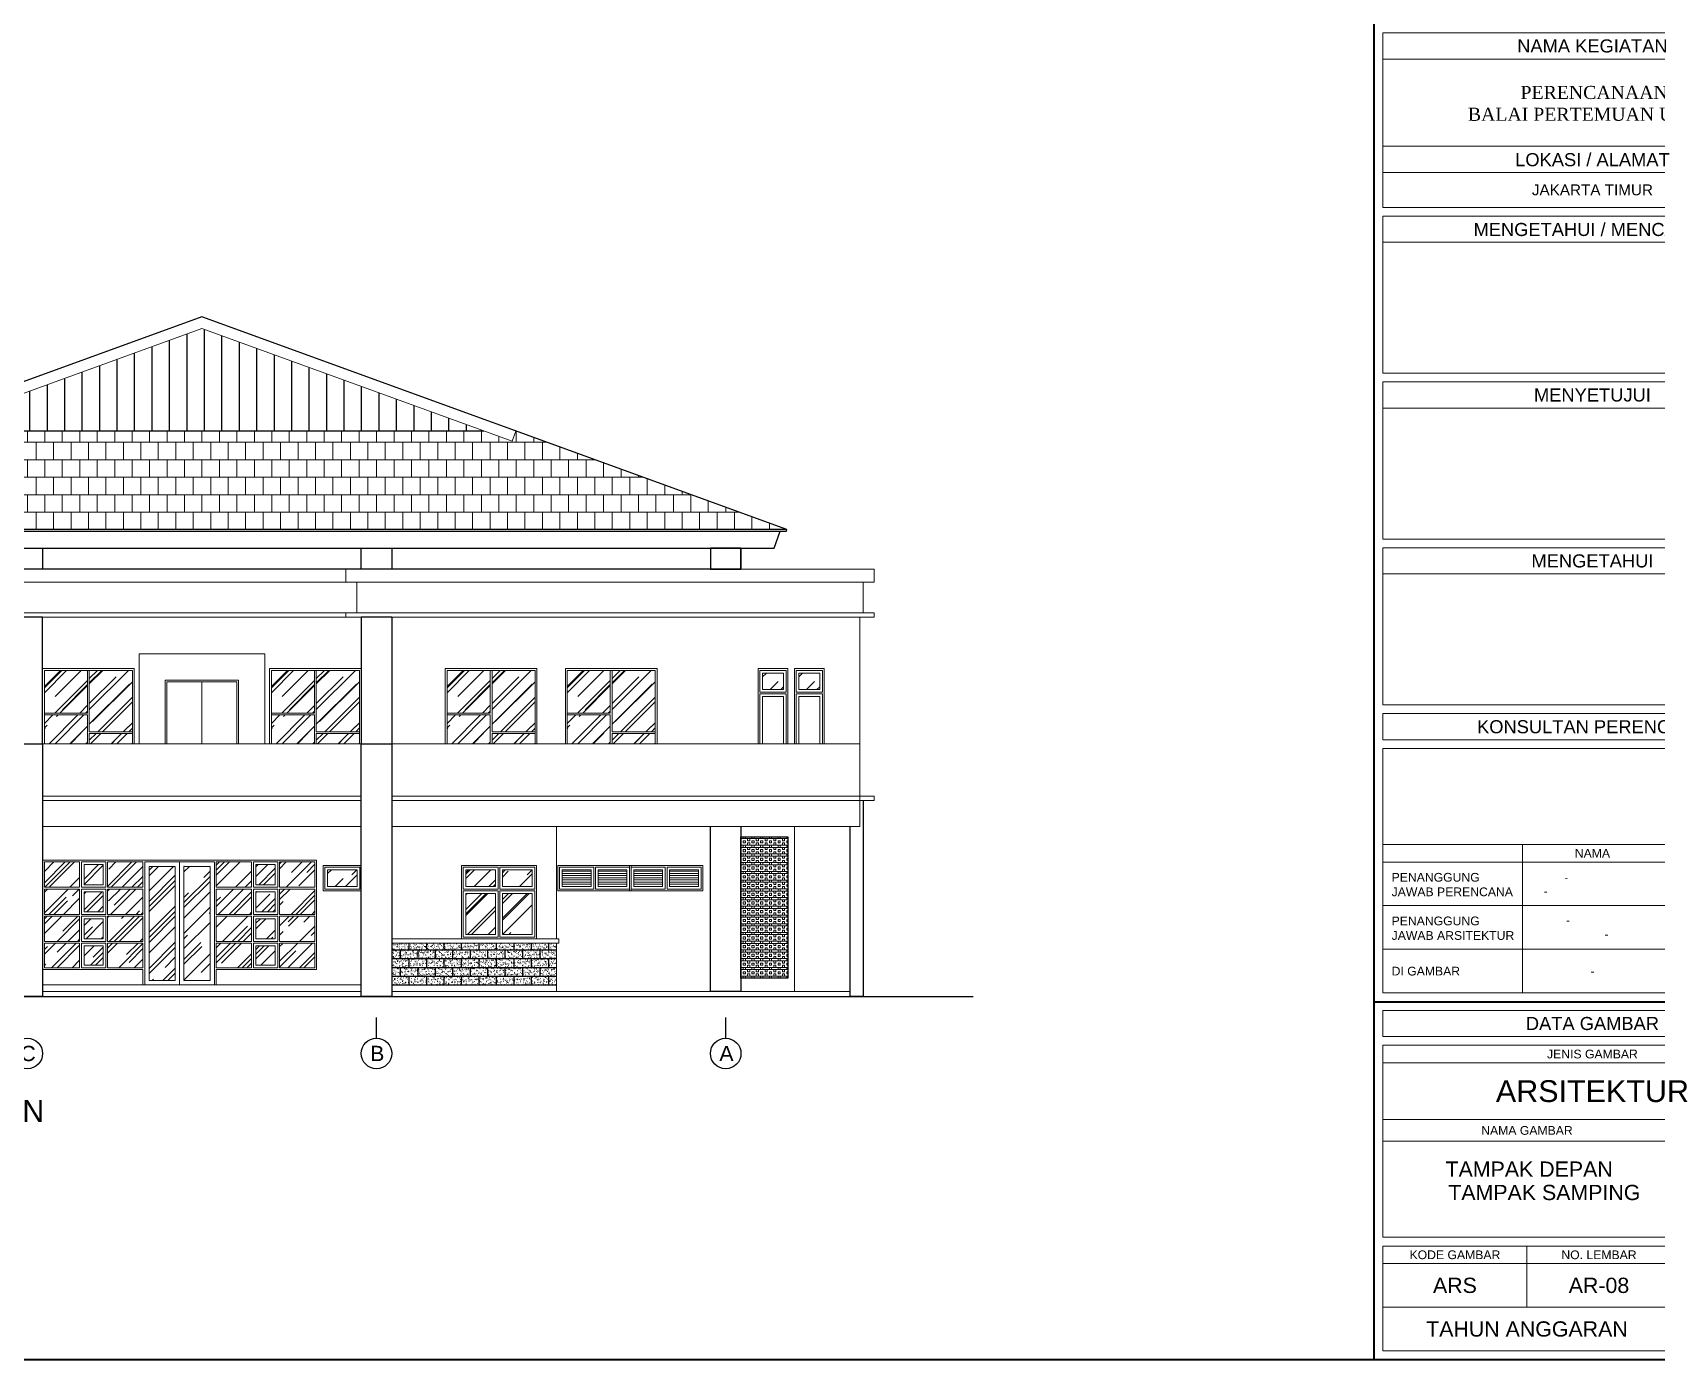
# Model space of a CAD drawing. Header units: inches. Extents: x 249 to 1192, y -18 to 440.
# Drawn here: x 627.48 to 664.69, y 226.49 to 256.9 of the extents above; entities that cross this region are included whole.
import ezdxf
from ezdxf.enums import TextEntityAlignment as Align

# ---------------------------------------------------------------- set-up
doc = ezdxf.new("R2010")
doc.units = ezdxf.units.IN
doc.header["$MEASUREMENT"] = 0
for name, color, linetype, lineweight in [('ARSIR BETON', 8, 'Continuous', 0), ('ARSIR GENTING', 32, 'Continuous', 5), ('BALOK', 3, 'Continuous', 20), ('DIMENSI', 85, 'Continuous', 20), ('DINDING', 6, 'Continuous', 0), ('GRS KOP', 1, 'Continuous', 40), ('KACA', 141, 'Continuous', 30), ('KOP', 7, 'Continuous', 20), ('KUSEN', 16, 'Continuous', 15), ('LANTAI', 135, 'Continuous', 9), ('TEXT (KETERANGAN)', 7, 'Continuous', 25)]:
    doc.layers.add(name, color=color, linetype=linetype, lineweight=lineweight)
for name, color, linetype in [('ARSIR DINDING', 64, 'Continuous'), ('ATAP', 123, 'Continuous'), ('GROUND', 36, 'Continuous'), ('KOLOM', 5, 'Continuous')]:
    doc.layers.add(name, color=color, linetype=linetype)
doc.styles.add('ARIAL', font='arial.ttf')
doc.styles.add('R', font='romantic.ttf')
doc.styles.add('S', font='SIMPLEX', dxfattribs={"width": 1.1})
doc.styles.get("Standard").update_dxf_attribs({"font": 'arial.ttf'})
pattern_1 = [(45, (597.95135, 298.4637), (0.424264, 1.131371), [7.5, -1, 2.5, -0.5]), (45, (598.2448, 299.1107), (-0.8237794, 0.1166726), [1.5, -0.165, 3, -0.375]), (45, (597.8276, 298.941), (1.6015969, 2.0753584), [4, -0.7, 2, -0.5])]

# ---------------------------------------------------------------- blocks, each defined once
blk = doc.blocks.new('KOP-ARS')
at = {"layer": 'GRS KOP'}
for p, q in [((73, 1), (73, 54)), ((73, 9.2), (83, 9.2)), ((1, 1), (83, 1))]:
    blk.add_line(p, q, dxfattribs=at)
at = {"layer": 'KOP'}
for p, q in [((73.2, 27.4), (73.2, 31.4)), ((82.8, 31.4), (73.2, 31.4)), ((82.8, 30.8), (73.2, 30.8)), ((82.8, 28.8), (73.2, 28.8)), ((82.8, 28.2), (73.2, 28.2)), ((82.8, 27.4), (73.2, 27.4)), ((73.2, 23.6), (73.2, 27.2)), ((82.8, 27.2), (73.2, 27.2)), ((82.8, 26.6), (73.2, 26.6)), ((82.8, 23.6), (73.2, 23.6)), ((73.2, 19.8), (73.2, 23.4)), ((82.8, 23.4), (73.2, 23.4)), ((82.8, 22.8), (73.2, 22.8)), ((82.8, 19.8), (73.2, 19.8)), ((73.2, 16), (73.2, 19.6)), ((82.8, 19.6), (73.2, 19.6)), ((82.8, 19), (73.2, 19)), ((82.8, 16), (73.2, 16)), ((73.2, 9.4), (73.2, 15)), ((82.8, 15), (73.2, 15)), ((82.8, 12.8), (73.2, 12.8)), ((76.4, 9.4), (76.4, 12.8)), ((82.8, 12.4), (73.2, 12.4)), ((73.2, 12.4), (73.2, 11.4)), ((82.8, 11.4), (73.2, 11.4)), ((82.8, 10.4), (73.2, 10.4)), ((82.8, 9.4), (73.2, 9.4)), ((73.2, 7.8), (82.8, 7.8)), ((73.2, 6.5), (82.8, 6.5)), ((73.2, 6), (82.8, 6)), ((76.5, 2.2), (76.5, 3.6)), ((73.2, 3.2), (82.8, 3.2)), ((73.2, 2.2), (82.8, 2.2))]:
    blk.add_line(p, q, dxfattribs=at)
for points in [[(73.2, 15.2), (82.8, 15.2), (82.8, 15.8), (73.2, 15.8)], [(73.2, 8.4), (82.8, 8.4), (82.8, 9), (73.2, 9)], [(73.2, 3.8), (82.8, 3.8), (82.8, 8.2), (73.2, 8.2)], [(73.2, 1.2), (82.8, 1.2), (82.8, 3.6), (73.2, 3.6)]]:
    blk.add_lwpolyline(points, close=True, dxfattribs=at)
blk.add_text('-', height=0.18).set_placement((76.884, 11.64))
for s, height, p in [('NAMA KEGIATAN', 0.3, (78, 31.1)), ('LOKASI / ALAMAT', 0.3, (78, 28.5)), ('JAKARTA TIMUR', 0.25, (78, 27.8)), ('MENGETAHUI / MENCATAT', 0.3, (78, 26.9)), ('MENYETUJUI', 0.3, (78, 23.1)), ('MENGETAHUI', 0.3, (78, 19.3)), ('KONSULTAN PERENCANA', 0.3, (78, 15.5)), ('NAMA', 0.2, (78, 12.6)), ('DATA GAMBAR', 0.3, (78, 8.7)), ('JENIS GAMBAR', 0.2, (78, 8)), ('ARSITEKTUR', 0.5, (78, 7.15)), ('NAMA GAMBAR', 0.2, (76.5, 6.25)), ('KODE GAMBAR', 0.2, (74.85, 3.4)), ('NO. LEMBAR', 0.2, (78.15, 3.4)), ('ARS', 0.35, (74.85, 2.7)), ('TAHUN ANGGARAN', 0.35, (76.5, 1.7))]:
    blk.add_text(s, height=height, dxfattribs=at).set_placement(p, align=Align.MIDDLE)
blk.add_text('-', height=0.187, dxfattribs=at).set_placement((78.323, 10.65), align=Align.CENTER)
at = {"layer": 'KOP', "insert": (73.529, 30.184), "char_height": 0.3, "attachment_point": 1, "style": 'R'}
blk.add_mtext_dynamic_manual_height_columns('\\pi2.8239;PERENCANAAN\\P\\pi1.6183;BALAI PERTEMUAN UMUM', width=8.94019, gutter_width=1.75, heights=[0], dxfattribs=at)
at = {"layer": 'KOP', "char_height": 0.2, "attachment_point": 1}
for s, insert in [('PENANGGUNG\\PJAWAB PERENCANA', (73.4, 12.15)), ('PENANGGUNG\\PJAWAB ARSITEKTUR', (73.4, 11.15)), ('DI GAMBAR', (73.4, 10))]:
    blk.add_mtext_dynamic_manual_height_columns(s, width=2.90143, gutter_width=1.75, heights=[0], dxfattribs=dict(at, insert=insert))
at = {"layer": 'KOP', "char_height": 0.18, "attachment_point": 1}
for insert, width in [((77.357, 12.13), 2.5923), ((77.396, 11.157), 3.89249)]:
    blk.add_mtext('-', dxfattribs=dict(at, insert=insert, width=width))
at = {"layer": 'KOP'}
for tag, height, p in [('SUKMA', 0.2, (78, 9.9)), ('1:100', 0.25, (81.3, 5.5)), ('1:100', 0.25, (81.3, 4.9)), ('1:100', 0.25, (81.3, 4.3)), ('AR-01', 0.35, (78.15, 2.7)), ('10', 0.35, (81.3, 2.7)), ('2012', 0.35, (81.3, 1.7))]:
    blk.add_attdef(tag, text='', height=height, dxfattribs=at).set_placement(p, align=Align.MIDDLE)
for p in [(73.7, 5.325), (73.7, 4.725), (73.7, 4.125)]:
    blk.add_attdef('-', p, '', height=0.35, dxfattribs=at)
blk = doc.blocks.new('JUDUL GAMBAR')
at = {"layer": 'DIMENSI'}
h = blk.add_hatch(color=256, dxfattribs=at)
h.paths.add_polyline_path([(-32.945, 252.895), (-32.945, 253.045, -0.414214), (-33.739, 253.838), (-33.889, 253.838, 0.414214)])
h.paths.add_polyline_path([(-32.945, 254.781), (-32.945, 254.631, -0.414214), (-32.152, 253.838), (-32.002, 253.838, 0.414214)])
for points in [[(-32.945, 255.382), (-32.945, 254.631)], [(-34.474, 253.838), (-26.071, 253.838)], [(-32.945, 253.045), (-32.945, 252.294)]]:
    blk.add_lwpolyline(points, dxfattribs=at)
for radius in [0.943, 0.793]:
    blk.add_circle((-32.945, 253.838), radius, dxfattribs=at)
at = {"layer": 'DIMENSI', "style": 'ARIAL'}
for tag, height, p in [('JUDUL', 0.5, (-31.652, 253.895)), ('SKALA', 0.3, (-31.658, 253.289))]:
    blk.add_attdef(tag, text='', height=height, dxfattribs=at).set_placement(p, align=Align.BOTTOM_LEFT)
for tag, height, p in [('NO', 0.478, (-32.866, 254.188)), ('AR', 0.236, (-32.919, 253.551))]:
    blk.add_attdef(tag, text='', height=height, dxfattribs=at).set_placement(p, align=Align.MIDDLE_CENTER)
blk = doc.blocks.new('TAMPAK SAMPING KANAN')
at = {"layer": 'ARSIR BETON'}
h = blk.add_hatch(dxfattribs=at)
h.set_pattern_fill('AR-SAND', color=256, scale=0.05, style=0)
h.set_pattern_definition([(37.5, (635.7127, 235.07419), (-0.0031497, 0.0963412), [0, -0.076, 0, -0.085, 0, -0.08125]), (7.5, (635.7127, 235.07419), (0.088489, 0.1411073), [0, -0.041, 0, -0.0685, 0, -0.02625]), (327.5, (635.6512, 235.07419), (0.1557071, 0.000283), [0, -0.025, 0, -0.09, 0, -0.1175]), (317.5, (635.6512, 235.07419), (0.1503063, 0.043884), [0, -0.0125, 0, -0.059, 0, -0.0675])])
h.paths.add_polyline_path([(635.713, 236.029), (635.713, 235.074), (639.486, 235.074), (639.486, 236.029)])
at = {"layer": 'ARSIR DINDING'}
h = blk.add_hatch(dxfattribs=at)
h.set_pattern_fill('AR-B816', color=256, scale=0.025, style=0)
h.set_pattern_definition([(0, (635.7127, 235.07419), (0, 0.2), []), (90, (635.7127, 235.07419), (-0.2, 0.2), [0.2, -0.2])])
h.paths.add_polyline_path([(639.486, 235.074), (639.486, 236.029), (635.713, 236.029), (635.713, 235.074)])
at = {"layer": 'ARSIR GENTING'}
h = blk.add_hatch(dxfattribs=at)
h.set_pattern_fill('AR-B88', color=256, scale=0.05, style=0)
h.set_pattern_definition([(180, (644.76338, 245.5054), (0, 0.4), []), (90, (644.76338, 245.5054), (0.2, 0.4), [0.4, -0.4])])
h.paths.add_polyline_path([(644.763, 245.505), (638.553, 247.764), (638.467, 247.529), (637.821, 247.764), (624.903, 247.764), (624.257, 247.529), (624.171, 247.764), (617.96, 245.505)])
h = blk.add_hatch(dxfattribs=at)
h.set_pattern_fill('BOX', color=256, scale=0.2, angle=90, style=0)
h.set_pattern_definition([(180, (643.7122, 235.22419), (-2e-17, -0.2), []), (180, (643.7122, 235.27419), (-2e-17, -0.2), []), (90, (643.7122, 235.22419), (-0.2, 1e-17), [-0.05, 0.05]), (90, (643.6622, 235.22419), (-0.2, 1e-17), [-0.05, 0.05]), (90, (643.6122, 235.22419), (-0.2, 1e-17), [0.05, -0.05]), (90, (643.5622, 235.22419), (-0.2, 1e-17), [0.05, -0.05]), (180, (643.7122, 235.32419), (-2e-17, -0.2), [0.05, -0.05]), (180, (643.7122, 235.37419), (-2e-17, -0.2), [0.05, -0.05])])
h.paths.add_polyline_path([(644.787, 238.469), (643.712, 238.469), (643.712, 235.224), (644.787, 235.224)])
at = {"layer": 'ATAP'}
h = blk.add_hatch(dxfattribs=at)
h.set_pattern_fill('_USER', color=256, scale=0.4, angle=90, style=0, pattern_type=0)
h.set_pattern_definition([(90, (637.8212, 247.76365), (0.4, 2e-17), [])])
h.paths.add_polyline_path([(637.821, 247.764), (631.362, 250.112), (624.903, 247.764)])
at = {"layer": 'KACA'}
h = blk.add_hatch(dxfattribs=at)
h.set_pattern_fill('AR-RROOF', color=256, scale=0.5, angle=45, style=0)
h.set_pattern_definition([(45, (592.51423, 298.4538), (0.424264, 1.131371), [7.5, -1, 2.5, -0.5]), (45, (592.8077, 299.1008), (-0.8237794, 0.1166726), [1.5, -0.165, 3, -0.375]), (45, (592.3905, 298.93112), (1.6015969, 2.0753584), [4, -0.7, 2, -0.5])])
h.paths.add_polyline_path([(628.743, 242.279), (627.753, 242.279), (627.753, 241.299), (628.743, 241.299)])
h.paths.add_polyline_path([(629.772, 240.874), (629.772, 242.279), (628.783, 242.279), (628.783, 240.874)])
h.paths.add_polyline_path([(627.753, 240.599), (628.743, 240.599), (628.743, 241.259), (627.753, 241.259)])
h.paths.add_polyline_path([(628.783, 240.599), (629.772, 240.599), (629.772, 240.834), (628.783, 240.834)])
h = blk.add_hatch(dxfattribs=at)
h.set_pattern_fill('AR-RROOF', color=256, scale=0.5, angle=45, style=0)
h.set_pattern_definition([(45, (597.7145, 298.4538), (0.424264, 1.131371), [7.5, -1, 2.5, -0.5]), (45, (598.00794, 299.1008), (-0.8237794, 0.1166726), [1.5, -0.165, 3, -0.375]), (45, (597.59075, 298.93112), (1.6015969, 2.0753584), [4, -0.7, 2, -0.5])])
h.paths.add_polyline_path([(633.943, 242.279), (632.953, 242.279), (632.953, 241.299), (633.943, 241.299)])
h.paths.add_polyline_path([(634.973, 240.874), (634.973, 242.279), (633.983, 242.279), (633.983, 240.874)])
h.paths.add_polyline_path([(632.953, 240.599), (633.943, 240.599), (633.943, 241.259), (632.953, 241.259)])
h.paths.add_polyline_path([(633.983, 240.599), (634.973, 240.599), (634.973, 240.834), (633.983, 240.834)])
h = blk.add_hatch(dxfattribs=at)
h.set_pattern_fill('AR-RROOF', color=256, scale=0.5, angle=45, style=0)
h.set_pattern_definition([(45, (601.73923, 298.4538), (0.424264, 1.131371), [7.5, -1, 2.5, -0.5]), (45, (602.0327, 299.1008), (-0.8237794, 0.1166726), [1.5, -0.165, 3, -0.375]), (45, (601.6155, 298.93112), (1.6015969, 2.0753584), [4, -0.7, 2, -0.5])])
h.paths.add_polyline_path([(637.968, 242.279), (636.978, 242.279), (636.978, 241.299), (637.968, 241.299)])
h.paths.add_polyline_path([(638.997, 240.874), (638.997, 242.279), (638.008, 242.279), (638.008, 240.874)])
h.paths.add_polyline_path([(636.978, 240.599), (637.968, 240.599), (637.968, 241.259), (636.978, 241.259)])
h.paths.add_polyline_path([(638.008, 240.599), (638.997, 240.599), (638.997, 240.834), (638.008, 240.834)])
h = blk.add_hatch(dxfattribs=at)
h.set_pattern_fill('AR-RROOF', color=256, scale=0.5, angle=45, style=0)
h.set_pattern_definition([(45, (604.4895, 298.4538), (0.424264, 1.131371), [7.5, -1, 2.5, -0.5]), (45, (604.78294, 299.1008), (-0.8237794, 0.1166726), [1.5, -0.165, 3, -0.375]), (45, (604.36575, 298.93112), (1.6015969, 2.0753584), [4, -0.7, 2, -0.5])])
h.paths.add_polyline_path([(640.718, 242.279), (639.728, 242.279), (639.728, 241.299), (640.718, 241.299)])
h.paths.add_polyline_path([(641.748, 240.874), (641.748, 242.279), (640.758, 242.279), (640.758, 240.874)])
h.paths.add_polyline_path([(639.728, 240.599), (640.718, 240.599), (640.718, 241.259), (639.728, 241.259)])
h.paths.add_polyline_path([(640.758, 240.599), (641.748, 240.599), (641.748, 240.834), (640.758, 240.834)])
h = blk.add_hatch(dxfattribs=at)
h.set_pattern_fill('AR-RROOF', color=256, scale=0.5, angle=45, style=0)
h.set_pattern_definition([(45, (694.3564, 340.36446), (0.424264, 1.1313708), [7.5, -1, 2.5, -0.5]), (45, (694.6499, 341.0115), (-0.8237794, 0.1166726), [1.5, -0.165, 3, -0.375]), (45, (694.23267, 340.84176), (1.6015969, 2.0753584), [4, -0.7, 2, -0.5])])
h.paths.add_polyline_path([(644.688, 241.839), (644.688, 242.219), (644.207, 242.219), (644.207, 241.839)])
h = blk.add_hatch(dxfattribs=at)
h.set_pattern_fill('AR-RROOF', color=256, scale=0.5, angle=45, style=0)
h.set_pattern_definition([(45, (695.18576, 340.36446), (0.424264, 1.1313708), [7.5, -1, 2.5, -0.5]), (45, (695.4792, 341.0115), (-0.8237794, 0.1166726), [1.5, -0.165, 3, -0.375]), (45, (695.06202, 340.84176), (1.6015969, 2.0753584), [4, -0.7, 2, -0.5])])
h.paths.add_polyline_path([(645.517, 241.839), (645.517, 242.219), (645.037, 242.219), (645.037, 241.839)])
h = blk.add_hatch(dxfattribs=at)
h.set_pattern_fill('AR-RROOF', color=256, scale=0.5, angle=45, style=0)
h.set_pattern_definition([(45, (627.7527, 235.1742), (0.424264, 1.13137), [7.5, -1, 2.5, -0.5]), (45, (628.04615, 235.8212), (-0.82378, 0.11667), [1.5, -0.165, 3, -0.375]), (45, (627.62896, 235.6515), (1.601597, 2.075358), [4, -0.7, 2, -0.5])])
h.paths.add_polyline_path([(627.753, 237.889), (627.753, 237.309), (628.561, 237.309), (628.561, 237.889)])
h.paths.add_polyline_path([(627.753, 237.269), (627.753, 236.689), (628.561, 236.689), (628.561, 237.269)])
h.paths.add_polyline_path([(628.561, 236.069), (628.561, 236.649), (627.753, 236.649), (627.753, 236.069)])
h.paths.add_polyline_path([(627.753, 236.029), (627.753, 235.464), (628.561, 235.464), (628.561, 236.029)])
h.paths.add_polyline_path([(629.201, 236.029), (629.201, 235.464), (630.011, 235.464), (630.011, 236.029)])
h.paths.add_polyline_path([(629.201, 236.069), (630.011, 236.069), (630.011, 236.649), (629.201, 236.649)])
h.paths.add_polyline_path([(629.201, 237.269), (629.201, 236.689), (630.011, 236.689), (630.011, 237.269)])
h.paths.add_polyline_path([(630.011, 237.309), (630.011, 237.889), (629.201, 237.889), (629.201, 237.309)])
h.paths.add_polyline_path([(628.661, 237.829), (628.661, 237.369), (629.101, 237.369), (629.101, 237.829)])
h.paths.add_polyline_path([(628.661, 237.209), (628.661, 236.749), (629.101, 236.749), (629.101, 237.209)])
h.paths.add_polyline_path([(629.101, 236.129), (629.101, 236.589), (628.661, 236.589), (628.661, 236.129)])
h.paths.add_polyline_path([(628.661, 235.969), (628.661, 235.524), (629.101, 235.524), (629.101, 235.969)])
h.paths.add_polyline_path([(630.751, 237.789), (630.151, 237.789), (630.151, 235.174), (630.751, 235.174)])
h.paths.add_polyline_path([(630.951, 235.174), (631.551, 235.174), (631.551, 237.789), (630.951, 237.789)])
h.paths.add_polyline_path([(631.691, 236.029), (631.691, 235.464), (632.501, 235.464), (632.501, 236.029)])
h.paths.add_polyline_path([(631.691, 236.649), (631.691, 236.069), (632.501, 236.069), (632.501, 236.649)])
h.paths.add_polyline_path([(631.691, 237.269), (631.691, 236.689), (632.501, 236.689), (632.501, 237.269)])
h.paths.add_polyline_path([(632.501, 237.309), (632.501, 237.889), (631.691, 237.889), (631.691, 237.309)])
h.paths.add_polyline_path([(633.041, 237.369), (633.041, 237.829), (632.601, 237.829), (632.601, 237.369)])
h.paths.add_polyline_path([(633.041, 237.209), (632.601, 237.209), (632.601, 236.749), (633.041, 236.749)])
h.paths.add_polyline_path([(632.601, 236.589), (632.601, 236.129), (633.041, 236.129), (633.041, 236.589)])
h.paths.add_polyline_path([(633.041, 235.969), (632.601, 235.969), (632.601, 235.524), (633.041, 235.524)])
h.paths.add_polyline_path([(633.141, 235.464), (633.95, 235.464), (633.95, 236.029), (633.141, 236.029)])
h.paths.add_polyline_path([(633.95, 236.069), (633.95, 236.649), (633.141, 236.649), (633.141, 236.069)])
h.paths.add_polyline_path([(633.141, 237.269), (633.141, 236.689), (633.95, 236.689), (633.95, 237.269)])
h.paths.add_polyline_path([(633.95, 237.309), (633.95, 237.889), (633.141, 237.889), (633.141, 237.309)])
h = blk.add_hatch(dxfattribs=at)
h.set_pattern_fill('AR-RROOF', color=256, scale=0.5, angle=45, style=0)
h.set_pattern_definition([(45, (684.39, 335.85435), (0.424264, 1.1313708), [7.5, -1, 2.5, -0.5]), (45, (684.68345, 336.50135), (-0.8237794, 0.1166726), [1.5, -0.165, 3, -0.375]), (45, (684.26625, 336.33165), (1.6015969, 2.0753584), [4, -0.7, 2, -0.5])])
h.paths.add_polyline_path([(634.921, 237.709), (634.241, 237.709), (634.241, 237.329), (634.921, 237.329)])
h = blk.add_hatch(dxfattribs=at)
h.set_pattern_fill('AR-RROOF', color=256, scale=0.5, angle=45, style=0)
h.set_pattern_definition(pattern_1)
h.paths.add_polyline_path([(637.407, 237.329), (638.087, 237.329), (638.087, 237.709), (637.407, 237.709)])
h = blk.add_hatch(dxfattribs=at)
h.set_pattern_fill('AR-RROOF', color=256, scale=0.5, angle=45, style=0)
h.set_pattern_definition(pattern_1)
h.paths.add_polyline_path([(638.247, 237.329), (638.927, 237.329), (638.927, 237.709), (638.247, 237.709)])
h = blk.add_hatch(dxfattribs=at)
h.set_pattern_fill('AR-RROOF', color=256, scale=0.5, angle=45, style=0)
h.set_pattern_definition(pattern_1)
h.paths.add_polyline_path([(638.927, 237.169), (638.247, 237.169), (638.247, 236.229), (638.927, 236.229)])
h.paths.add_polyline_path([(637.407, 236.229), (638.087, 236.229), (638.087, 237.169), (637.407, 237.169)])
at = {"layer": 'KUSEN'}
h = blk.add_hatch(dxfattribs=at)
h.set_pattern_fill('_USER', color=256, scale=0.05, style=0, pattern_type=0)
h.set_pattern_definition([(0, (639.61704, 237.32907), (0, 0.05), [])])
h.paths.add_polyline_path([(640.277, 237.709), (639.617, 237.709), (639.617, 237.329), (640.277, 237.329)])
h.paths.add_polyline_path([(640.437, 237.329), (641.097, 237.329), (641.097, 237.709), (640.437, 237.709)])
h = blk.add_hatch(dxfattribs=at)
h.set_pattern_fill('_USER', color=256, scale=0.05, style=0, pattern_type=0)
h.set_pattern_definition([(0, (641.257037, 237.32907), (0, 0.05), [])])
h.paths.add_polyline_path([(641.917, 237.709), (641.257, 237.709), (641.257, 237.329), (641.917, 237.329)])
h.paths.add_polyline_path([(642.077, 237.329), (642.737, 237.329), (642.737, 237.709), (642.077, 237.709)])
at = {"layer": 'ATAP'}
for points in [[(644.763, 245.505), (631.362, 250.378), (617.96, 245.505)], [(637.821, 247.764), (624.903, 247.764)], [(617.972, 245.467), (644.752, 245.467), (644.763, 245.505), (617.96, 245.505), (617.972, 245.467)], [(618.112, 245.467), (618.252, 245.081), (644.472, 245.081), (644.612, 245.467)]]:
    blk.add_lwpolyline(points, dxfattribs=at)
blk.add_lwpolyline([(643.712, 244.599), (619.013, 244.599), (619.013, 245.081), (643.712, 245.081)], close=True, dxfattribs=at)
at = {"layer": 'BALOK'}
for points in [[(646.762, 244.599), (616.538, 244.599), (616.538, 244.299), (646.762, 244.299)], [(616.788, 244.299), (646.512, 244.299), (646.512, 243.599), (616.788, 243.599)], [(646.762, 243.599), (616.538, 243.599), (616.538, 243.499), (646.762, 243.499)]]:
    blk.add_lwpolyline(points, close=True, dxfattribs=at)
for points in [[(634.662, 244.599), (634.662, 244.299), (634.912, 244.299), (634.912, 243.599), (634.662, 243.599), (634.662, 243.499)], [(646.437, 243.499), (646.437, 238.699), (635.713, 238.699)], [(627.713, 240.599), (646.437, 240.599)], [(627.713, 239.399), (635.013, 239.399)], [(635.013, 239.399), (627.713, 239.399)], [(635.013, 239.399), (627.713, 239.399)], [(627.713, 239.299), (635.013, 239.299)], [(646.437, 239.399), (635.713, 239.399)], [(646.437, 239.399), (635.713, 239.399)], [(635.713, 239.399), (646.437, 239.399)], [(635.713, 239.299), (646.437, 239.299)], [(646.437, 239.299), (646.762, 239.299), (646.762, 239.399), (646.437, 239.399)], [(646.437, 239.399), (646.462, 239.399)], [(635.013, 238.699), (627.713, 238.699)]]:
    blk.add_lwpolyline(points, dxfattribs=at)
at = {"layer": 'DINDING'}
for points in [[(638.467, 247.529), (631.362, 250.112), (624.257, 247.529)], [(638.553, 247.764), (638.467, 247.529)], [(639.486, 236.029), (639.486, 235.074), (635.713, 235.074), (635.713, 238.699), (639.486, 238.699), (639.486, 236.129)], [(644.937, 238.699), (644.937, 234.924)]]:
    blk.add_lwpolyline(points, dxfattribs=at)
blk.add_lwpolyline([(635.713, 236.129), (639.536, 236.129), (639.536, 236.029), (635.713, 236.029)], close=True, dxfattribs=at)
at = {"layer": 'GROUND'}
blk.add_lwpolyline([(591.205, 234.804), (649.034, 234.804)], dxfattribs=at)
at = {"layer": 'KOLOM'}
for points in [[(627.713, 244.599), (627.013, 244.599), (627.013, 245.081), (627.713, 245.081)], [(635.712, 244.6), (635.012, 244.6), (635.012, 245.081), (635.712, 245.081)], [(643.712, 245.081), (643.013, 245.081), (643.013, 244.599), (643.712, 244.599)], [(627.713, 243.499), (627.013, 243.499), (627.013, 240.599), (627.713, 240.599)], [(627.713, 234.804), (627.013, 234.804), (627.013, 240.599), (627.713, 240.599)], [(635.713, 234.804), (635.013, 234.804), (635.012, 240.599), (635.713, 240.599)], [(644.787, 235.224), (643.712, 235.224), (643.712, 238.469), (644.787, 238.469)]]:
    blk.add_lwpolyline(points, close=True, dxfattribs=at)
for points in [[(635.713, 243.499), (635.012, 243.5), (635.012, 240.6), (635.287, 240.6)], [(635.713, 243.499), (635.713, 240.599)], [(646.512, 239.299), (646.512, 234.804), (646.212, 234.804), (646.212, 238.699)], [(643.712, 238.699), (643.712, 234.924), (643.012, 234.924), (643.012, 238.699)]]:
    blk.add_lwpolyline(points, dxfattribs=at)
at = {"layer": 'KUSEN'}
for points in [[(629.922, 240.599), (629.922, 242.659), (632.802, 242.659), (632.802, 240.599)], [(629.812, 240.599), (629.812, 242.319), (627.713, 242.319), (627.713, 240.599)], [(629.772, 240.599), (629.772, 242.279), (627.753, 242.279), (627.753, 240.599)], [(635.013, 240.599), (635.013, 242.319), (632.913, 242.319), (632.913, 240.599)], [(634.973, 240.599), (634.973, 242.279), (632.953, 242.279), (632.953, 240.599)], [(639.037, 240.599), (639.037, 242.319), (636.938, 242.319), (636.938, 240.599)], [(638.997, 240.599), (638.997, 242.279), (636.978, 242.279), (636.978, 240.599)], [(641.788, 240.599), (641.788, 242.319), (639.688, 242.319), (639.688, 240.599)], [(641.748, 240.599), (641.748, 242.279), (639.728, 242.279), (639.728, 240.599)], [(644.107, 240.599), (644.107, 242.319), (644.788, 242.319), (644.788, 240.599)], [(644.937, 240.599), (644.937, 242.319), (645.617, 242.319), (645.617, 240.599)], [(630.522, 240.599), (630.522, 242.059), (632.202, 242.059), (632.202, 240.599)], [(630.562, 240.599), (630.562, 242.019), (631.362, 242.019), (631.362, 240.599)], [(630.562, 240.599), (630.562, 242.019), (632.162, 242.019), (632.162, 240.599)], [(632.162, 240.599), (632.162, 242.019), (631.362, 242.019), (631.362, 240.599)], [(627.753, 240.599), (627.753, 241.259), (628.743, 241.259), (628.743, 240.599)], [(632.953, 240.599), (632.953, 241.259), (633.943, 241.259), (633.943, 240.599)], [(636.978, 240.599), (636.978, 241.259), (637.968, 241.259), (637.968, 240.599)], [(639.728, 240.599), (639.728, 241.259), (640.718, 241.259), (640.718, 240.599)], [(629.772, 240.599), (629.772, 240.834), (628.783, 240.834), (628.783, 240.599)], [(634.973, 240.599), (634.973, 240.834), (633.983, 240.834), (633.983, 240.599)], [(638.997, 240.599), (638.997, 240.834), (638.008, 240.834), (638.008, 240.599)], [(641.748, 240.599), (641.748, 240.834), (640.758, 240.834), (640.758, 240.599)], [(630.851, 237.929), (627.713, 237.929), (627.713, 235.424), (630.011, 235.424), (630.011, 235.074)], [(630.851, 237.929), (633.99, 237.929), (633.99, 235.424), (631.691, 235.424), (631.691, 235.074)], [(635.013, 237.229), (634.141, 237.229), (634.141, 237.809), (635.013, 237.809)]]:
    blk.add_lwpolyline(points, dxfattribs=at)
for points in [[(627.753, 241.299), (628.743, 241.299), (628.743, 242.279), (627.753, 242.279)], [(628.783, 242.279), (629.772, 242.279), (629.772, 240.874), (628.783, 240.874)], [(632.953, 241.299), (633.943, 241.299), (633.943, 242.279), (632.953, 242.279)], [(633.983, 242.279), (634.973, 242.279), (634.973, 240.874), (633.983, 240.874)], [(636.978, 241.299), (637.968, 241.299), (637.968, 242.279), (636.978, 242.279)], [(638.008, 242.279), (638.997, 242.279), (638.997, 240.874), (638.008, 240.874)], [(639.728, 241.299), (640.718, 241.299), (640.718, 242.279), (639.728, 242.279)], [(640.758, 242.279), (641.748, 242.279), (641.748, 240.874), (640.758, 240.874)], [(644.147, 241.779), (644.748, 241.779), (644.748, 242.279), (644.147, 242.279)], [(644.688, 242.219), (644.207, 242.219), (644.207, 241.839), (644.688, 241.839)], [(644.977, 241.779), (645.577, 241.779), (645.577, 242.279), (644.977, 242.279)], [(645.517, 242.219), (645.037, 242.219), (645.037, 241.839), (645.517, 241.839)], [(644.147, 241.739), (644.748, 241.739), (644.748, 240.599), (644.147, 240.599)], [(644.207, 241.679), (644.688, 241.679), (644.688, 240.599), (644.207, 240.599)], [(644.977, 241.739), (645.577, 241.739), (645.577, 240.599), (644.977, 240.599)], [(645.037, 241.679), (645.517, 241.679), (645.517, 240.599), (645.037, 240.599)], [(628.561, 237.889), (627.753, 237.889), (627.753, 237.309), (628.561, 237.309)], [(629.161, 237.889), (628.601, 237.889), (628.601, 237.309), (629.161, 237.309)], [(629.101, 237.829), (628.661, 237.829), (628.661, 237.369), (629.101, 237.369)], [(630.011, 237.889), (629.201, 237.889), (629.201, 237.309), (630.011, 237.309)], [(630.051, 235.074), (630.851, 235.074), (630.851, 237.889), (630.051, 237.889)], [(630.151, 235.174), (630.751, 235.174), (630.751, 237.789), (630.151, 237.789)], [(631.651, 235.074), (630.851, 235.074), (630.851, 237.889), (631.651, 237.889)], [(631.551, 235.174), (630.951, 235.174), (630.951, 237.789), (631.551, 237.789)], [(631.691, 237.889), (632.501, 237.889), (632.501, 237.309), (631.691, 237.309)], [(632.541, 237.889), (633.101, 237.889), (633.101, 237.309), (632.541, 237.309)], [(632.601, 237.829), (633.041, 237.829), (633.041, 237.369), (632.601, 237.369)], [(633.141, 237.889), (633.95, 237.889), (633.95, 237.309), (633.141, 237.309)], [(634.981, 237.769), (634.181, 237.769), (634.181, 237.269), (634.981, 237.269)], [(639.027, 237.809), (637.307, 237.809), (637.307, 236.129), (639.027, 236.129)], [(637.347, 237.769), (638.147, 237.769), (638.147, 237.269), (637.347, 237.269)], [(638.187, 237.769), (638.987, 237.769), (638.987, 237.269), (638.187, 237.269)], [(641.197, 237.229), (639.517, 237.229), (639.517, 237.809), (641.197, 237.809)], [(640.337, 237.269), (639.557, 237.269), (639.557, 237.769), (640.337, 237.769)], [(640.377, 237.769), (641.157, 237.769), (641.157, 237.269), (640.377, 237.269)], [(642.837, 237.229), (641.157, 237.229), (641.157, 237.809), (642.837, 237.809)], [(641.977, 237.269), (641.197, 237.269), (641.197, 237.769), (641.977, 237.769)], [(642.017, 237.769), (642.797, 237.769), (642.797, 237.269), (642.017, 237.269)], [(634.921, 237.709), (634.241, 237.709), (634.241, 237.329), (634.921, 237.329)], [(637.407, 237.709), (638.087, 237.709), (638.087, 237.329), (637.407, 237.329)], [(638.247, 237.709), (638.927, 237.709), (638.927, 237.329), (638.247, 237.329)], [(640.277, 237.329), (639.617, 237.329), (639.617, 237.709), (640.277, 237.709)], [(640.437, 237.709), (641.097, 237.709), (641.097, 237.329), (640.437, 237.329)], [(641.917, 237.329), (641.257, 237.329), (641.257, 237.709), (641.917, 237.709)], [(642.077, 237.709), (642.737, 237.709), (642.737, 237.329), (642.077, 237.329)], [(628.561, 237.269), (627.753, 237.269), (627.753, 236.689), (628.561, 236.689)], [(629.161, 237.269), (628.601, 237.269), (628.601, 236.689), (629.161, 236.689)], [(629.101, 237.209), (628.661, 237.209), (628.661, 236.749), (629.101, 236.749)], [(630.011, 237.269), (629.201, 237.269), (629.201, 236.689), (630.011, 236.689)], [(631.691, 237.269), (632.501, 237.269), (632.501, 236.689), (631.691, 236.689)], [(632.541, 237.269), (633.101, 237.269), (633.101, 236.689), (632.541, 236.689)], [(632.601, 237.209), (633.041, 237.209), (633.041, 236.749), (632.601, 236.749)], [(633.141, 237.269), (633.95, 237.269), (633.95, 236.689), (633.141, 236.689)], [(637.347, 237.229), (638.147, 237.229), (638.147, 236.169), (637.347, 236.169)], [(637.407, 237.169), (638.087, 237.169), (638.087, 236.229), (637.407, 236.229)], [(638.187, 237.229), (638.987, 237.229), (638.987, 236.169), (638.187, 236.169)], [(638.247, 237.169), (638.927, 237.169), (638.927, 236.229), (638.247, 236.229)], [(628.561, 236.649), (627.753, 236.649), (627.753, 236.069), (628.561, 236.069)], [(629.161, 236.649), (628.601, 236.649), (628.601, 236.069), (629.161, 236.069)], [(630.011, 236.649), (629.201, 236.649), (629.201, 236.069), (630.011, 236.069)], [(631.691, 236.649), (632.501, 236.649), (632.501, 236.069), (631.691, 236.069)], [(632.541, 236.649), (633.101, 236.649), (633.101, 236.069), (632.541, 236.069)], [(633.141, 236.649), (633.95, 236.649), (633.95, 236.069), (633.141, 236.069)], [(629.101, 236.589), (628.661, 236.589), (628.661, 236.129), (629.101, 236.129)], [(632.601, 236.589), (633.041, 236.589), (633.041, 236.129), (632.601, 236.129)], [(628.561, 236.029), (627.753, 236.029), (627.753, 235.464), (628.561, 235.464)], [(629.161, 236.029), (628.601, 236.029), (628.601, 235.464), (629.161, 235.464)], [(629.101, 235.969), (628.661, 235.969), (628.661, 235.524), (629.101, 235.524)], [(630.011, 236.029), (629.201, 236.029), (629.201, 235.464), (630.011, 235.464)], [(631.691, 236.029), (632.501, 236.029), (632.501, 235.464), (631.691, 235.464)], [(632.541, 236.029), (633.101, 236.029), (633.101, 235.464), (632.541, 235.464)], [(632.601, 235.969), (633.041, 235.969), (633.041, 235.524), (632.601, 235.524)], [(633.141, 236.029), (633.95, 236.029), (633.95, 235.464), (633.141, 235.464)]]:
    blk.add_lwpolyline(points, close=True, dxfattribs=at)
at = {"layer": 'LANTAI'}
for points in [[(635.713, 234.924), (646.212, 234.924), (646.212, 234.804), (616.612, 234.804), (616.612, 234.924), (618.337, 234.924)], [(627.713, 234.924), (635.013, 234.924)], [(639.486, 234.924), (635.713, 234.924), (635.713, 235.074), (639.486, 235.074)], [(639.486, 235.074), (639.486, 234.924)]]:
    blk.add_lwpolyline(points, dxfattribs=at)
blk.add_lwpolyline([(627.713, 235.074), (635.013, 235.074), (635.013, 234.924), (627.713, 234.924)], close=True, dxfattribs=at)
blk = doc.blocks.new('NAV')
blk.add_circle((0, -0.4), 0.35)
at = {"style": 'S', "width": 0.75, "flags": 4}
blk.add_attdef('AV', text='', height=0.3, dxfattribs=at).set_placement((0, -0.4), align=Align.MIDDLE)

msp = doc.modelspace()

# ---------------------------------------------------------------- linework, layer by layer
at = {"layer": 'TEXT (KETERANGAN)'}
for points in [[(635.3622, 233.8517), (635.3622, 234.3268)], [(643.3622, 233.8513), (643.3622, 234.3264)]]:
    msp.add_lwpolyline(points, dxfattribs=at)

# ---------------------------------------------------------------- block references
at = {"layer": 'DIMENSI'}
msp.add_blockref('JUDUL GAMBAR', (650.5157, -22.1126), dxfattribs=at).add_auto_attribs({'AR': 'AR-08', 'NO': '2', 'SKALA': '1 : 100', 'JUDUL': 'TAMPAK SAMPING KANAN'})
at = {"layer": 'KOLOM'}
msp.add_blockref('TAMPAK SAMPING KANAN', (0, 0), dxfattribs=at)
at = {"layer": 'KOP'}
ref = msp.add_blockref('KOP-ARS', (585.2179, 225.4885), dxfattribs=at)
ref.add_attrib('-', '-', dxfattribs={"height": 0.2}).set_placement((663.2179, 235.3885), align=Align.MIDDLE)
ref.add_attrib('-', 'TAMPAK SAMPING ', (659.9163, 230.1414), dxfattribs={"height": 0.35})
ref.add_attrib('-', '         TAMPAK DEPAN', (658.6304, 230.6765), dxfattribs={"height": 0.35})
ref.add_attrib('AR-01', 'AR-08', dxfattribs={"height": 0.35}).set_placement((663.3679, 228.1885), align=Align.MIDDLE)
at = {"layer": 'TEXT (KETERANGAN)'}
ref = msp.add_blockref('NAV', (627.3624, 233.9013), dxfattribs=at)
ref.add_attrib('AV', 'C', dxfattribs={"layer": '0', "height": 0.35, "flags": 4}).set_placement((627.379, 233.5013), align=Align.MIDDLE)
ref = msp.add_blockref('NAV', (635.3622, 233.9017), dxfattribs=at)
ref.add_attrib('AV', 'B', dxfattribs={"layer": '0', "height": 0.35, "flags": 4}).set_placement((635.3787, 233.5017), align=Align.MIDDLE)
ref = msp.add_blockref('NAV', (643.3622, 233.9013), dxfattribs=at)
ref.add_attrib('AV', 'A', dxfattribs={"layer": '0', "height": 0.35, "flags": 4}).set_placement((643.3787, 233.5013), align=Align.MIDDLE)

doc.saveas('drawing.dxf')
